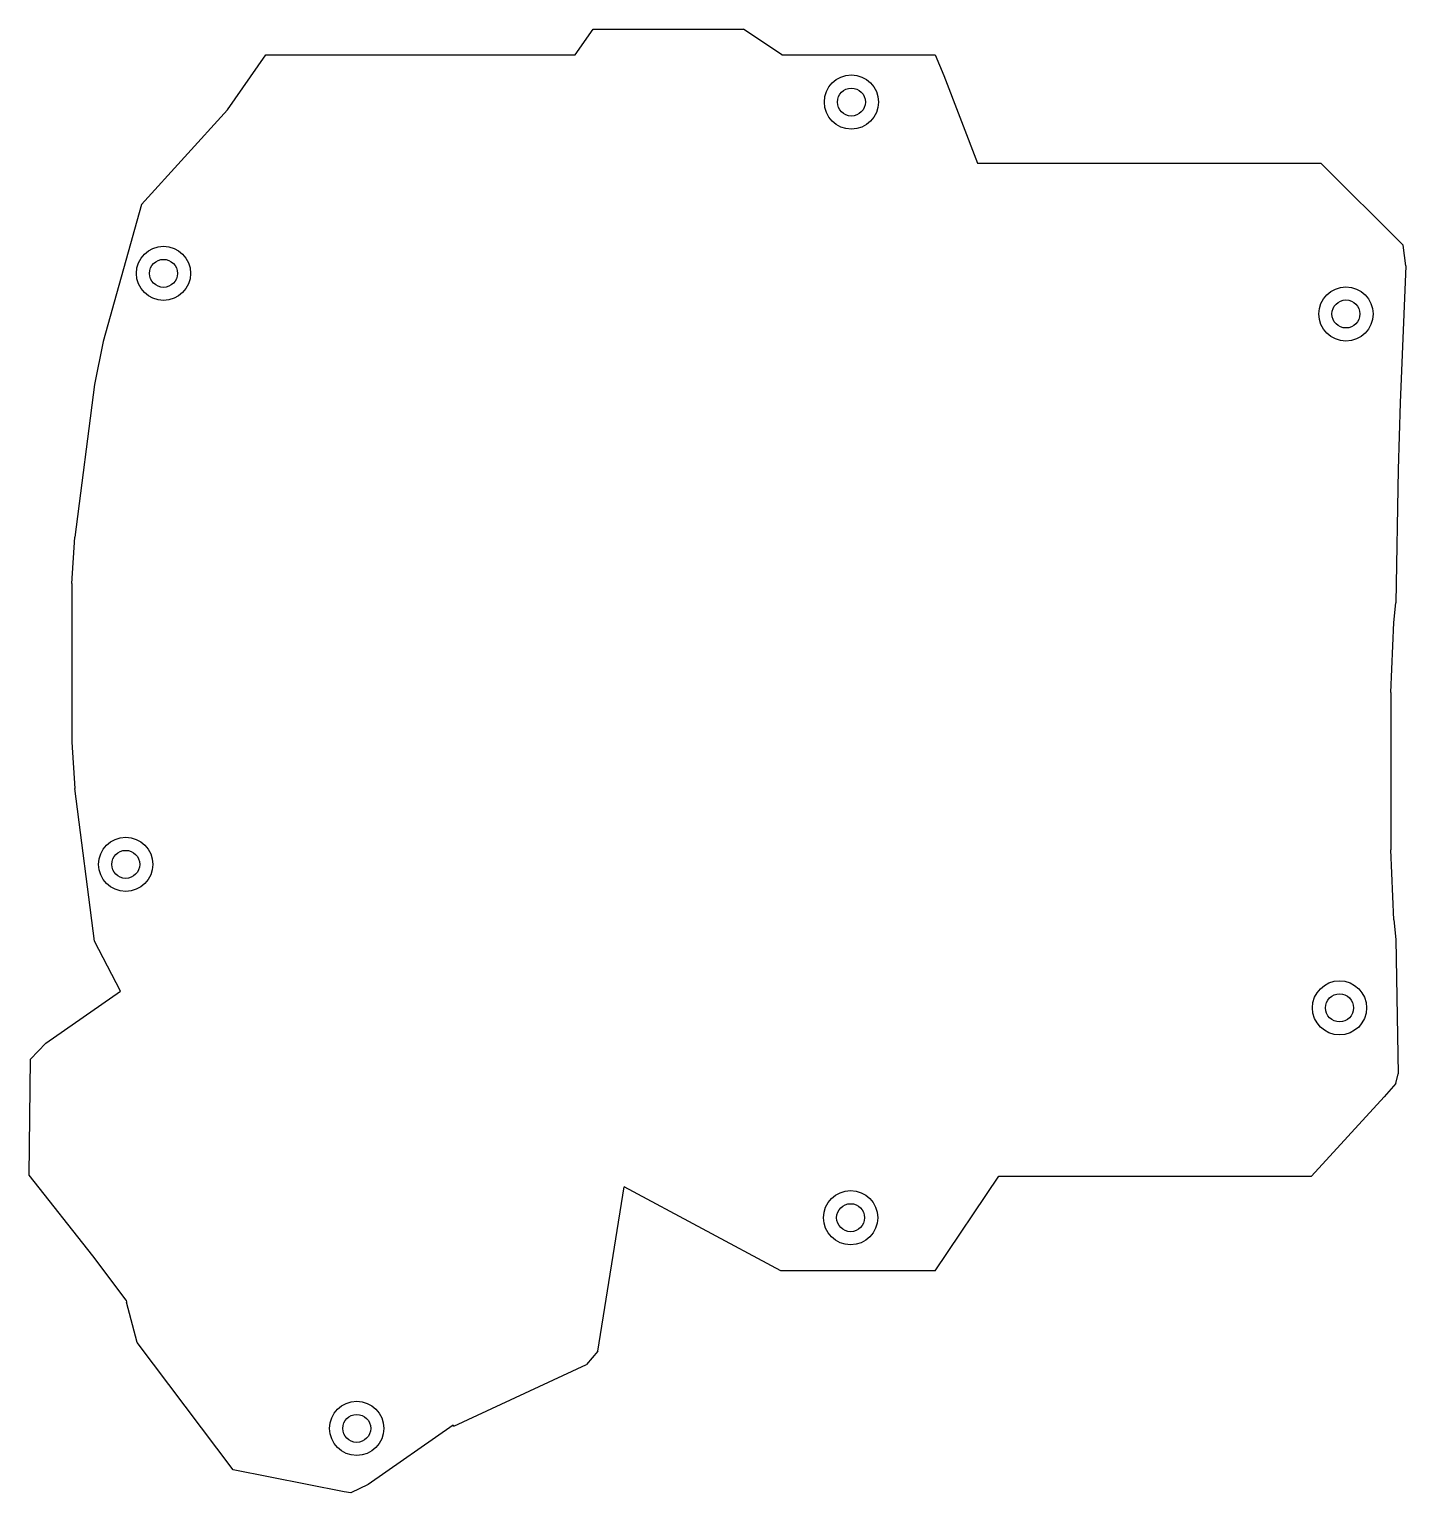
# Model space of a CAD drawing. Header units: millimetres. Extents: x -90 to 63, y -92 to 70.
import ezdxf

# ---------------------------------------------------------------- set-up
doc = ezdxf.new("R2010")
doc.units = ezdxf.units.MM

msp = doc.modelspace()

# ---------------------------------------------------------------- linework, layer by layer
for p, q in [((-29.34, 67.34, -3), (-27.35, 70.16, -3)), ((-29.34, 67.34), (-27.35, 70.16)), ((-27.35, 70.16, -3), (-10.71, 70.16, -3)), ((-27.35, 70.16, -3), (-27.35, 70.16)), ((-27.35, 70.16), (-10.71, 70.16)), ((-6.45, 67.34, -3), (-10.71, 70.16, -3)), ((-10.71, 70.16, -3), (-10.71, 70.16)), ((-6.45, 67.34), (-10.71, 70.16)), ((-67.85, 61.25, -3), (-63.58, 67.34, -3)), ((-67.85, 61.25), (-63.58, 67.34)), ((-63.58, 67.34, -3), (-29.34, 67.34, -3)), ((-63.58, 67.34, -3), (-63.58, 67.34)), ((-63.58, 67.34), (-29.34, 67.34)), ((-29.34, 67.34, -3), (-29.34, 67.34)), ((-6.45, 67.34, -3), (10.53, 67.34, -3)), ((-6.45, 67.34, -3), (-6.45, 67.34)), ((-6.45, 67.34), (10.53, 67.34)), ((10.53, 67.34, -3), (11.49, 65.04, -3)), ((10.53, 67.34, -3), (10.53, 67.34)), ((10.53, 67.34), (11.49, 65.04)), ((11.49, 65.04, -3), (15.23, 55.34, -3)), ((11.49, 65.04, -3), (11.49, 65.04)), ((11.49, 65.04), (15.23, 55.34)), ((2.81, 62.1, -2.25), (2.81, 62.1)), ((4.26, 62.1, -3), (4.26, 62.1, -2.25)), ((-77.35, 50.75, -3), (-67.85, 61.25, -3)), ((-77.35, 50.75), (-67.85, 61.25)), ((-67.85, 61.25, -3), (-67.85, 61.25)), ((15.23, 55.34, -3), (53.25, 55.34, -3)), ((15.23, 55.34, -3), (15.23, 55.34)), ((15.23, 55.34), (53.25, 55.34)), ((62.36, 46.25, -3), (53.25, 55.34, -3)), ((53.25, 55.34, -3), (53.25, 55.34)), ((62.36, 46.25), (53.25, 55.34)), ((-77.35, 50.75, -3), (-81.59, 35.6, -3)), ((-77.35, 50.75), (-81.59, 35.6)), ((-77.35, 50.75, -3), (-77.35, 50.75)), ((62.64, 43.95, -3), (62.36, 46.25, -3)), ((62.36, 46.25, -3), (62.36, 46.25)), ((62.64, 43.95), (62.36, 46.25)), ((62.64, 43.95, -3), (62.03, 28.79, -3)), ((62.64, 43.95), (62.03, 28.79)), ((62.64, 43.95, -3), (62.64, 43.95)), ((-73.37, 43.13, -2.25), (-73.37, 43.13)), ((-71.92, 43.13, -3), (-71.92, 43.13, -2.25)), ((57.57, 38.63, -2.25), (57.57, 38.63)), ((59.02, 38.63, -3), (59.02, 38.63, -2.25)), ((-81.59, 35.6, -3), (-82.55, 30.83, -3)), ((-81.59, 35.6), (-82.55, 30.83)), ((-81.59, 35.6, -3), (-81.59, 35.6)), ((-82.55, 30.83, -3), (-84.75, 13.92, -3)), ((-82.55, 30.83), (-84.75, 13.92)), ((-82.55, 30.83, -3), (-82.55, 30.83)), ((62.03, 28.79, -3), (61.81, 21.42, -3)), ((62.03, 28.79), (61.81, 21.42)), ((62.03, 28.79, -3), (62.03, 28.79)), ((61.81, 21.42, -3), (61.54, 6.64, -3)), ((61.81, 21.42), (61.54, 6.64)), ((61.81, 21.42, -3), (61.81, 21.42)), ((-85.08, 8.8, -3), (-84.75, 13.92, -3)), ((-85.08, 8.8), (-84.75, 13.92)), ((-84.75, 13.92, -3), (-84.75, 13.92)), ((-85.08, 8.8, -3), (-85.08, -8.8, -3)), ((-85.08, 8.8, -3), (-85.08, 8.8)), ((-85.08, 8.8), (-85.08, -8.8)), ((61.34, 4.47, -3), (61.54, 6.64, -3)), ((61.34, 4.47), (61.54, 6.64)), ((61.54, 6.64, -3), (61.54, 6.64)), ((60.98, -3.3, -3), (61.34, 4.47, -3)), ((60.98, -3.3), (61.34, 4.47)), ((61.34, 4.47, -3), (61.34, 4.47)), ((60.98, -3.3, -3), (60.98, -20.7, -3)), ((60.98, -3.3, -3), (60.98, -3.3)), ((60.98, -3.3), (60.98, -20.7)), ((-85.08, -8.8, -3), (-84.75, -13.92, -3)), ((-85.08, -8.8, -3), (-85.08, -8.8)), ((-85.08, -8.8), (-84.75, -13.92)), ((-82.55, -30.83, -3), (-84.75, -13.92, -3)), ((-84.75, -13.92, -3), (-84.75, -13.92)), ((-82.55, -30.83), (-84.75, -13.92)), ((61.34, -28.47, -3), (60.98, -20.7, -3)), ((60.98, -20.7, -3), (60.98, -20.7)), ((61.34, -28.47), (60.98, -20.7)), ((-77.55, -22.32, -2.25), (-77.55, -22.32)), ((-76.1, -22.32, -3), (-76.1, -22.32, -2.25)), ((61.34, -28.47, -3), (61.54, -30.64, -3)), ((61.34, -28.47, -3), (61.34, -28.47)), ((61.34, -28.47), (61.54, -30.64)), ((61.54, -30.64, -3), (61.82, -45.52, -3)), ((61.54, -30.64, -3), (61.54, -30.64)), ((61.54, -30.64), (61.82, -45.52)), ((-79.7, -36.35, -3), (-82.55, -30.83, -3)), ((-82.55, -30.83, -3), (-82.55, -30.83)), ((-79.7, -36.35), (-82.55, -30.83)), ((-87.94, -42.13, -3), (-79.7, -36.35, -3)), ((-87.94, -42.13), (-79.7, -36.35)), ((-79.7, -36.35, -3), (-79.7, -36.35)), ((56.86, -38.21, -2.25), (56.86, -38.21)), ((58.31, -38.21, -3), (58.31, -38.21, -2.25)), ((-87.94, -42.13, -3), (-89.65, -43.91, -3)), ((-87.94, -42.13), (-89.65, -43.91)), ((-87.94, -42.13, -3), (-87.94, -42.13)), ((-89.78, -56.75, -3), (-89.65, -43.91, -3)), ((-89.78, -56.75), (-89.65, -43.91)), ((-89.65, -43.91, -3), (-89.65, -43.91)), ((61.54, -46.58, -3), (60.25, -48.07, -3)), ((61.54, -46.58), (60.25, -48.07)), ((61.54, -46.58, -3), (61.82, -45.52, -3)), ((61.54, -46.58), (61.82, -45.52)), ((61.54, -46.58, -3), (61.54, -46.58)), ((61.82, -45.52, -3), (61.82, -45.52)), ((52.22, -56.85, -3), (60.25, -48.07, -3)), ((52.22, -56.85), (60.25, -48.07)), ((60.25, -48.07, -3), (60.25, -48.07)), ((-82.76, -65.69, -3), (-89.78, -56.75, -3)), ((-89.78, -56.75, -3), (-89.78, -56.75)), ((-82.76, -65.69), (-89.78, -56.75)), ((-26.83, -76.22, -3), (-23.9, -58.03, -3)), ((-26.83, -76.22), (-23.9, -58.03)), ((-6.55, -67.34, -3), (-23.9, -58.03, -3)), ((-23.9, -58.03, -3), (-23.9, -58.03)), ((-6.55, -67.34), (-23.9, -58.03)), ((10.53, -67.34, -3), (17.6, -56.85, -3)), ((10.53, -67.34), (17.6, -56.85)), ((17.6, -56.85, -3), (52.22, -56.85, -3)), ((17.6, -56.85, -3), (17.6, -56.85)), ((17.6, -56.85), (52.22, -56.85)), ((52.22, -56.85, -3), (52.22, -56.85)), ((2.72, -61.45, -2.25), (2.72, -61.45)), ((4.17, -61.45, -3), (4.17, -61.45, -2.25)), ((-79.07, -70.57, -3), (-82.76, -65.69, -3)), ((-82.76, -65.69, -3), (-82.76, -65.69)), ((-79.07, -70.57), (-82.76, -65.69)), ((10.53, -67.34, -3), (-6.55, -67.34, -3)), ((-6.55, -67.34, -3), (-6.55, -67.34)), ((10.53, -67.34), (-6.55, -67.34)), ((10.53, -67.34, -3), (10.53, -67.34)), ((-79.07, -70.57, -3), (-79.03, -70.81, -3)), ((-79.07, -70.57, -3), (-79.07, -70.57)), ((-79.07, -70.57), (-79.03, -70.81)), ((-77.85, -75.28, -3), (-79.03, -70.81, -3)), ((-79.03, -70.81, -3), (-79.03, -70.81)), ((-77.85, -75.28), (-79.03, -70.81)), ((-67.19, -89.37, -3), (-77.85, -75.28, -3)), ((-77.85, -75.28, -3), (-77.85, -75.28)), ((-67.19, -89.37), (-77.85, -75.28)), ((-42.78, -84.54, -3), (-28.09, -77.7, -3)), ((-42.78, -84.54), (-28.09, -77.7)), ((-26.83, -76.22, -3), (-28.09, -77.7, -3)), ((-26.83, -76.22), (-28.09, -77.7)), ((-28.09, -77.7, -3), (-28.09, -77.7)), ((-26.83, -76.22, -3), (-26.83, -76.22)), ((-42.85, -84.41, -3), (-52.27, -91.01, -3)), ((-42.85, -84.41), (-52.27, -91.01)), ((-51.97, -84.78, -2.25), (-51.97, -84.78)), ((-50.52, -84.78, -3), (-50.52, -84.78, -2.25)), ((-42.78, -84.54, -3), (-42.85, -84.41, -3)), ((-42.85, -84.41, -3), (-42.85, -84.41)), ((-42.78, -84.54), (-42.85, -84.41)), ((-42.78, -84.54, -3), (-42.78, -84.54)), ((-54.92, -91.79, -3), (-67.19, -89.37, -3)), ((-67.19, -89.37, -3), (-67.19, -89.37)), ((-54.92, -91.79), (-67.19, -89.37)), ((-54.19, -91.91, -3), (-54.92, -91.79, -3)), ((-54.92, -91.79, -3), (-54.92, -91.79)), ((-54.19, -91.91), (-54.92, -91.79)), ((-52.27, -91.01, -3), (-54.19, -91.91, -3)), ((-52.27, -91.01), (-54.19, -91.91)), ((-54.19, -91.91, -3), (-54.19, -91.91)), ((-52.27, -91.01, -3), (-52.27, -91.01))]:
    msp.add_line(p, q)
for centre, radius in [((1.26, 62.1, -3), 3), ((1.26, 62.1, -2.25), 3), ((1.26, 62.1), 1.55), ((1.26, 62.1, -2.25), 1.55), ((-74.92, 43.13, -3), 3), ((-74.92, 43.13, -2.25), 3), ((-74.92, 43.13), 1.55), ((-74.92, 43.13, -2.25), 1.55), ((56.02, 38.63, -3), 3), ((56.02, 38.63, -2.25), 3), ((56.02, 38.63), 1.55), ((56.02, 38.63, -2.25), 1.55), ((-79.1, -22.32, -3), 3), ((-79.1, -22.32, -2.25), 3), ((-79.1, -22.32), 1.55), ((-79.1, -22.32, -2.25), 1.55), ((55.31, -38.21, -3), 3), ((55.31, -38.21, -2.25), 3), ((55.31, -38.21), 1.55), ((55.31, -38.21, -2.25), 1.55), ((1.17, -61.45, -3), 3), ((1.17, -61.45, -2.25), 3), ((1.17, -61.45), 1.55), ((1.17, -61.45, -2.25), 1.55), ((-53.52, -84.78, -3), 3), ((-53.52, -84.78, -2.25), 3), ((-53.52, -84.78), 1.55), ((-53.52, -84.78, -2.25), 1.55)]:
    msp.add_circle(centre, radius)

doc.saveas('drawing.dxf')
